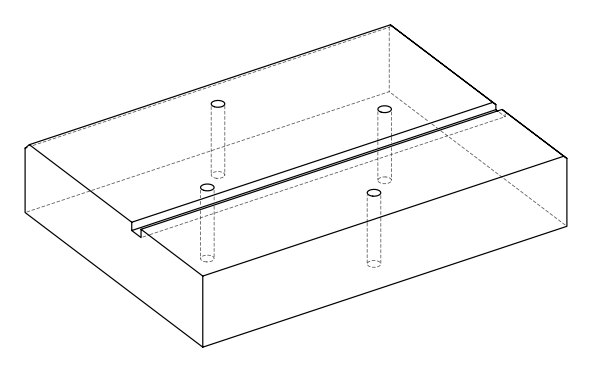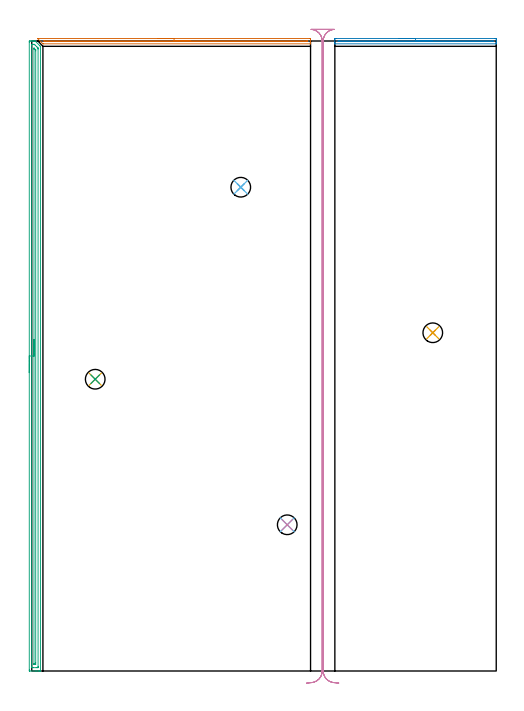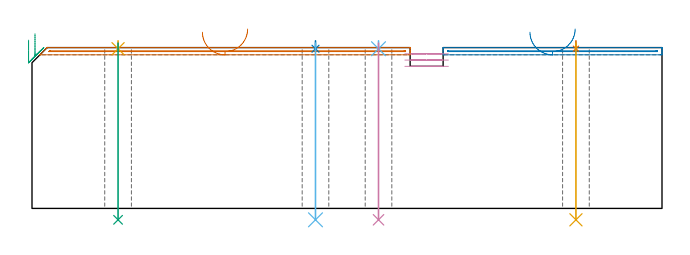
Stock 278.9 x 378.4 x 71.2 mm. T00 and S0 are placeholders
(PLAN: 12 operations, 3 tool changes, 20 min)
(1 AREA_MILL | FG_CHAMFER_SURFACE | UGT0205_001 | 2.74 min | 865 mm3)
(2 AREA_MILL_1 | FG_CHAMFER_SURFACE_1 | UGT0205_001 | 1.69 min | 510 mm3)
(3 AREA_MILL_2 | FG_CHAMFER_SURFACE_2 | UGT0205_001 | 9.24 min | 8467 mm3)
(4 MILL_RECTANGULAR_SLOT | SLOT_RECTANGULAR | UGT0201_103 | Follow Part, ap 3.5, ae 75% | 4.95 min | 45817 mm3)
(5 SPOT_DRILL | STEP1HOLE | NXT0321_9005460120000 | 0.03 min | 1 mm3)
(6 SPOT_DRILL_1 | STEP1HOLE_1 | NXT0321_9005460120000 | 0.03 min | 2 mm3)
(7 SPOT_DRILL_2 | STEP1HOLE_2 | NXT0321_9005460120000 | 0.03 min | 1 mm3)
(8 SPOT_DRILL_3 | STEP1HOLE_3 | NXT0321_9005460120000 | 0.03 min | 2 mm3)
(9 DRILL_THROUGH_HOLE_INTO_CENTER | STEP1HOLE | UGT0301_228 | 0.31 min | 7759 mm3)
(10 DRILL_THROUGH_HOLE_INTO_CENTER_1 | STEP1HOLE_1 | UGT0301_228 | 0.31 min | 7763 mm3)
(11 DRILL_THROUGH_HOLE_INTO_CENTER_2 | STEP1HOLE_2 | UGT0301_228 | 0.31 min | 7759 mm3)
(12 DRILL_THROUGH_HOLE_INTO_CENTER_3 | STEP1HOLE_3 | UGT0301_228 | 0.31 min | 7763 mm3)
(TOOL UGT0205_001 | Chamfer Mill 20 x 3 x 45 deg. | D20 FL50 Z2)
(TOOL UGT0201_103 | End Mill 14 mm | D14 FL19 Z2)
(TOOL NXT0321_9005460120000 | NC Spot Drill, 142deg, 12mm, Carbide, Uncoated | D12 PA142 FL30 Z2)
(TOOL UGT0301_228 | Twist Drill 11.8 mm | D11.8 PA118 FL93 Z2)
(OP 1 AREA_MILL)
G17 G21 G94 G90
T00 M6
G54
G17 G0 G90 X75.45 Y379.8 S1061 M3
G43 Z81.2 H0
Z78.
G94 G1 X75.488 Z77.128 F250.
X75.602 Z76.264
X75.791 Z75.412
X76.053 Z74.58
X76.387 Z73.774
X76.79 Z73.
X77.258 Z72.264
X77.79 Z71.572
X78.379 Z70.929
X79.022 Z70.34
X79.714 Z69.809
X80.45 Z69.34
X81.224 Z68.937
X82.03 Z68.603
X82.862 Z68.341
X83.714 Z68.152
X84.578 Z68.038
X85.45 Z68.
X166.777 Y379.799 Z68.001
X167.076 Y379.797
X167.39 Y379.793 Z68.002
X167.4 Y379.505 Z68.289
Y378.978 Z68.819
Y378.635 Z69.161
Y378.108 Z69.688
Y377.765 Z70.03
Y376.832 Z70.968
X167.396 Y376.714 Z71.078
X167.39 Y376.603 Z71.188
X167.224 Y376.6 Z71.2
X6.804
X6.705 Y376.604 Z71.189
X6.662 Y376.641 Z71.155
X6.498 Y376.802 Z70.998
X3.636 Y379.662 Z68.134
X3.555 Y379.741 Z68.051
X3.517 Y379.79 Z68.
X3.528 Y379.793 Z67.998
X3.546 Y379.796 Z67.996
X3.601 Y379.798 Z67.998
X3.676 Y379.799 Z67.999
X85.45 Y379.8 Z68.
Y378.386 Z69.414
X164.99 Y378.385 Z69.415
X165.248 Y378.384 Z69.416
X165.348 Y378.38 Z69.42
X165.39 Y378.378 Z69.422
X165.392 Y378.355 Z69.445
X165.398 Y378.237 Z69.563
X165.397 Y378.091 Z69.709
X165.393 Y378.042 Z69.758
X165.391 Y378.025 Z69.775
X165.369 Y378.021 Z69.779
X164.99 Y378.017 Z69.783
X164.733 Y378.015 Z69.785
X8.1
X7.899 Y378.016 Z69.784
X7.799 Y378.019 Z69.781
X7.753 Y378.021 Z69.779
X7.698 Y378.062 Z69.738
X7.392 Y378.367 Z69.433
X7.382 Y378.38 Z69.42
X7.386 Y378.381 Z69.419
X7.429 Y378.383 Z69.417
X7.519 Y378.385 Z69.415
X7.698 Y378.386 Z69.414
X85.45
X86.322 Z69.452
X87.186 Z69.566
X88.038 Z69.755
X88.87 Z70.017
X89.676 Z70.351
X90.45 Z70.754
X91.186 Z71.223
X91.878 Z71.754
X92.521 Z72.343
X93.11 Z72.986
X93.642 Z73.678
X94.11 Z74.414
X94.513 Z75.188
X94.847 Z75.994
X95.109 Z76.826
X95.298 Z77.678
X95.412 Z78.543
X95.45 Z79.414
G0 Z81.2
M5
M2
(OP 2 AREA_MILL_1)
G17 G21 G94 G90
T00 M6
G54
G17 G0 G90 X220.45 Y379.8 S1061 M3
G43 Z81.2 H0
Z78.
G94 G1 X220.488 Z77.128 F250.
X220.602 Z76.264
X220.791 Z75.412
X221.053 Z74.58
X221.387 Z73.774
X221.79 Z73.
X222.258 Z72.264
X222.79 Z71.572
X223.379 Z70.929
X224.022 Z70.34
X224.714 Z69.809
X225.45 Z69.34
X226.224 Z68.937
X227.03 Z68.603
X227.862 Z68.341
X228.714 Z68.152
X229.578 Z68.038
X230.45 Z68.
X278.274
X278.574 Y379.798
X278.89 Y379.793 Z68.002
X278.9 Y379.505 Z68.289
Y378.983 Z68.813
Y378.635 Z69.161
Y378.113 Z69.683
Y377.765 Z70.03
Y377.068 Z70.731
Y376.836 Z70.964
X278.898 Y376.717 Z71.076
X278.89 Y376.603 Z71.188
X278.721 Y376.6 Z71.2
X182.179
X182.01 Y376.603 Z71.188
X182.002 Y376.717 Z71.076
X182. Y376.836 Z70.964
Y377.068 Z70.731
Y377.765 Z70.03
Y378.983 Z68.813
X182.004 Y379.505 Z68.289
X182.01 Y379.793 Z68.002
X182.326 Y379.798 Z68.
X182.626 Y379.8
X230.45
Y378.386 Z69.414
X276.486 Y378.385 Z69.415
X276.744 Y378.384 Z69.416
X276.847 Y378.381 Z69.419
X276.89 Y378.379 Z69.421
X276.892 Y378.354 Z69.446
X276.898 Y378.234 Z69.566
X276.896 Y378.089 Z69.711
X276.893 Y378.04 Z69.76
X276.891 Y378.024 Z69.776
X276.867 Y378.021 Z69.779
X276.486 Y378.017 Z69.783
X276.23 Y378.015 Z69.785
X184.414
X184.156 Y378.016 Z69.784
X184.053 Y378.019 Z69.781
X184.01 Y378.021 Z69.779
X184.008 Y378.046 Z69.754
Y378.16 Z69.64
X184.028 Y378.379 Z69.421
X184.26 Y378.383 Z69.417
X184.414 Y378.384 Z69.416
X184.795 Y378.385 Z69.415
X185.051 Y378.386 Z69.414
X230.45
X231.322 Z69.452
X232.186 Z69.566
X233.038 Z69.755
X233.87 Z70.017
X234.676 Z70.351
X235.45 Z70.754
X236.186 Z71.223
X236.878 Z71.754
X237.521 Z72.343
X238.11 Z72.986
X238.642 Z73.679
X239.11 Z74.414
X239.513 Z75.188
X239.847 Z75.994
X240.109 Z76.826
X240.298 Z77.678
X240.412 Z78.543
X240.45 Z79.414
G0 Z81.2
M5
M2
(OP 3 AREA_MILL_2)
G17 G21 G94 G90
T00 M6
G54
G17 G0 G90 X-1.5 Y179.15 S1061 M3
G43 Z81.2 H0
Z74.5
G94 G1 Y179.188 Z73.628 F250.
Y179.302 Z72.764
Y179.491 Z71.912
Y179.753 Z71.08
Y180.087 Z70.274
Y180.49 Z69.5
Y180.958 Z68.764
Y181.49 Z68.072
Y182.079 Z67.429
Y182.722 Z66.84
Y183.414 Z66.308
Y184.15 Z65.84
Y184.924 Z65.437
Y185.73 Z65.103
Y186.562 Z64.841
Y187.414 Z64.652
Y188.278 Z64.538
Y189.15 Z64.5
X-1.499 Y377.68 Z64.501
X-1.497 Y377.987
X-1.493 Y378.29 Z64.502
X-1.198 Y378.3 Z64.797
X-0.665 Z65.332
X-0.327 Z65.669
X0.206 Z66.202
X0.544 Z66.539
X1.22 Z67.219
X1.85 Z67.849
X1.95 Y378.299 Z67.948
X1.999 Y378.29 Z67.996
X2.058 Y378.243 Z68.056
X4.989 Y375.311 Z70.988
X5.159 Y375.139 Z71.155
X5.196 Y375.095 Z71.189
X5.2 Y374.999 Z71.2
Y0.173
X5.197 Y0.01 Z71.188
X5.085 Y0.004 Z71.077
X4.965 Y0. Z70.965
X4.703 Z70.702
X4.027 Z70.022
X2.818 Z68.815
X2.285 Z68.28
X-1.101 Z64.896
X-1.198 Y0.002 Z64.799
X-1.494 Y0.01 Z64.503
X-1.497 Y0.313 Z64.501
X-1.499 Y0.62
X-1.5 Y189.15 Z64.5
X-0.086 Z65.914
X-0.085 Y375.645 Z65.915
X-0.084 Y375.893 Z65.916
X-0.08 Y376.215 Z65.92
X-0.079 Y376.287 Z65.921
X0.015 Y376.292 Z66.015
X0.149 Y376.298 Z66.149
X0.544 Y376.299 Z66.544
X1.019 Z67.019
X1.415 Y376.293 Z67.415
X1.545 Y376.29 Z67.545
X1.679 Y376.161 Z67.679
X1.956 Y375.893 Z67.956
X3.156 Y374.693 Z69.156
X3.739 Y374.106 Z69.739
X3.778 Y374.06 Z69.778
X3.781 Y374.024 Z69.781
X3.783 Y373.944 Z69.783
X3.785 Y373.783 Z69.785
X3.786 Y373.46 Z69.786
X3.785 Y2.655 Z69.785
X3.784 Y2.407 Z69.784
X3.78 Y2.085 Z69.78
X3.779 Y2.013 Z69.779
X3.685 Y2.008 Z69.685
X3.551 Y2.002 Z69.551
X3.156 Y2.001 Z69.156
X2.682 Y2. Z68.682
X0.941 Z66.941
X0.544 Z66.544
X0.068 Y2.002 Z66.068
X-0.052 Y2.008 Z65.948
X-0.076 Y2.01 Z65.924
X-0.079 Y2.052 Z65.921
X-0.083 Y2.157 Z65.917
X-0.085 Y2.407 Z65.915
X-0.086 Y189.15 Z65.914
X1.328 Z67.328
X1.329 Y373.389 Z67.329
X1.33 Y373.566 Z67.33
X1.335 Y373.919 Z67.335
X1.343 Y374.048 Z67.343
X1.363 Y374.032 Z67.363
X1.415 Y373.984 Z67.415
X2.189 Y373.212 Z68.189
X2.285 Y373.115 Z68.285
X2.333 Y373.066 Z68.333
X2.356 Y373.039 Z68.356
X2.364 Y373.026 Z68.364
X2.366 Y372.937 Z68.366
X2.371 Y372.584 Z68.371
Y372.407
Y4.999
X2.37 Y4.194 Z68.37
X2.369 Y4.109 Z68.369
X2.365 Y4.026 Z68.365
X2.285 Y4.01 Z68.285
X1.603 Y4.001 Z67.603
X1.415 Y4.003 Z67.415
X1.352 Y4.007 Z67.352
X1.336 Y4.01 Z67.336
X1.332 Y4.047 Z67.332
X1.33 Y4.106 Z67.33
X1.329 Y4.194 Z67.329
X1.328 Y4.283 Z67.328
Y189.15
Y190.022 Z67.366
Y190.886 Z67.48
Y191.738 Z67.669
Y192.57 Z67.932
Y193.376 Z68.265
Y194.15 Z68.668
Y194.886 Z69.137
Y195.578 Z69.668
Y196.221 Z70.257
Y196.81 Z70.901
Y197.342 Z71.593
Y197.81 Z72.328
Y198.213 Z73.102
Y198.547 Z73.908
Y198.809 Z74.74
Y198.998 Z75.592
Y199.112 Z76.457
Y199.15 Z77.328
G0 Z81.2
M5
M2
(OP 4 MILL_RECTANGULAR_SLOT)
G17 G21 G94 G90
T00 M6
G54
G17 G0 G90 X184.34 Y-7.247 S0 M3
G43 Z81.2 H0
Z68.433
G94 G1 X181.353 Y-6.97 F250.
G2 X175. Y0. R7. F500.
G1 Y378.3
G2 X181.223 Y385.257 R7.
G1 X181.225 Y385.287
G3 X180.808 Y385.3 R7.
G1 X168.585
G3 X168.173 Y385.287 R7.
G1 X168.175 Y385.257
G2 X174.4 Y378.3 R7.
G1 Y0.
G2 X168.047 Y-6.97 R7.
G1 X165.06 Y-7.247 F250.
G0 X184.34 Z65.667
G1 X181.353 Y-6.97
G2 X175. Y0. R7. F500.
G1 Y378.3
G2 X181.626 Y385.29 R7.
G1 Y385.3
X167.774
Y385.29
G2 X174.4 Y378.3 R7.
G1 Y0.
G2 X168.047 Y-6.97 R7.
G1 X165.06 Y-7.247 F250.
G0 X184.34 Z62.9
G1 X181.353 Y-6.97
G2 X175. Y0. R7. F500.
G1 Y378.3
G2 X181.626 Y385.29 R7.
G1 Y385.3
X167.774
Y385.29
G2 X174.4 Y378.3 R7.
G1 Y0.
G2 X168.047 Y-6.97 R7.
G1 X165.06 Y-7.247 F250.
G0 Z81.2
M5
M2
(OP 5 SPOT_DRILL)
G17 G21 G94 G90
T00 M6
G54
G17 G0 G90 X38.1 Y175.2 S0 M3
G43 Z81.2 H0
G94 G81 G98 Z70.692 F250. R74.2
G80
M5
M2
(OP 6 SPOT_DRILL_1)
G17 G21 G94 G90
T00 M6
G54
G17 G0 G90 X153.4 Y87.8 S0 M3
G43 Z81.2 H0
G94 G81 G98 Z70.692 F250. R74.2
G80
M5
M2
(OP 7 SPOT_DRILL_2)
G17 G21 G94 G90
T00 M6
G54
G17 G0 G90 X240.8 Y203.1 S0 M3
G43 Z81.2 H0
G94 G81 G98 Z70.692 F250. R74.2
G80
M5
M2
(OP 8 SPOT_DRILL_3)
G17 G21 G94 G90
T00 M6
G54
G17 G0 G90 X125.5 Y290.5 S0 M3
G43 Z81.2 H0
G94 G81 G98 Z70.692 F250. R74.2
G80
M5
M2
(OP 9 DRILL_THROUGH_HOLE_INTO_CENTER)
G17 G21 G94 G90
T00 M6
G54
G17 G0 G90 X38.1 Y175.2 S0 M3
G43 Z81.2 H0
G94 G73 G98 Z-5.045 F250. Q10.892 R73.2
G80
M5
M2
(OP 10 DRILL_THROUGH_HOLE_INTO_CENTER_1)
G17 G21 G94 G90
T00 M6
G54
G17 G0 G90 X153.4 Y87.8 S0 M3
G43 Z81.2 H0
G94 G73 G98 Z-5.045 F250. Q10.892 R73.2
G80
M5
M2
(OP 11 DRILL_THROUGH_HOLE_INTO_CENTER_2)
G17 G21 G94 G90
T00 M6
G54
G17 G0 G90 X240.8 Y203.1 S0 M3
G43 Z81.2 H0
G94 G73 G98 Z-5.045 F250. Q10.892 R73.2
G80
M5
M2
(OP 12 DRILL_THROUGH_HOLE_INTO_CENTER_3)
G17 G21 G94 G90
T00 M6
G54
G17 G0 G90 X125.5 Y290.5 S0 M3
G43 Z81.2 H0
G94 G73 G98 Z-5.045 F250. Q10.892 R73.2
G80
M5
M2
